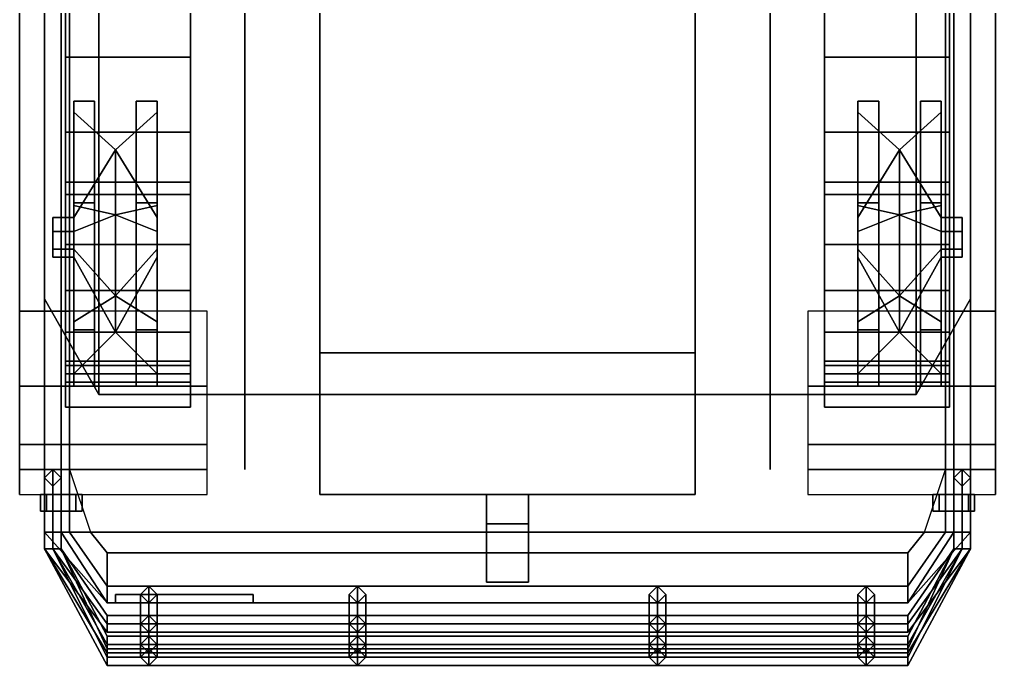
# Model space of a CAD drawing. Header units: millimetres. Extents: x -1.3 to 3, y -3.5 to 16.
# Drawn here: x -1.17 to 1.17, y -3.48 to -1.93 of the extents above; entities that cross this region are included whole.
import ezdxf

# ---------------------------------------------------------------- set-up
doc = ezdxf.new("R2010")
doc.units = ezdxf.units.MM
for name, color, linetype in [('fenders', 6, 'Continuous'), ('frame', 5, 'Continuous'), ('tent', 4, 'Continuous'), ('tracks', 3, 'Continuous'), ('wheels', 2, 'Continuous')]:
    doc.layers.add(name, color=color, linetype=linetype)

msp = doc.modelspace()

# ---------------------------------------------------------------- linework, layer by layer
for points in [[(-0.63, 1.59, 0.93), (-0.63, -3.01, 0.93), (-0.63, -2.63, 1.21), (-0.63, 1.15, 1.21)], [(0.63, -2.63, 1.21), (0.63, -3.01, 0.93), (0.63, 1.59, 0.93), (0.63, 1.15, 1.21)], [(-1.07, -1.77, 1.48), (-1.07, -3.16, 1.48), (-1.11, -3.16, 1.94), (-1.11, -1.77, 1.94)], [(-1.11, -1.77, 1.94), (-1.11, -3.16, 1.94), (1.11, -3.16, 1.94), (1.11, -1.77, 1.94)], [(-1.05, -1.77, 1.21), (-1.05, -3.16, 1.21), (-1.07, -3.16, 1.48), (-1.07, -1.77, 1.48)], [(1.07, -3.16, 1.48), (1.05, -3.16, 1.21), (1.05, -1.77, 1.21), (1.07, -1.77, 1.48)], [(1.11, -3.16, 1.94), (1.07, -3.16, 1.48), (1.07, -1.77, 1.48), (1.11, -1.77, 1.94)], [(-1.05, -2.63, 1.21), (-1.05, -2.81, 1.15), (-1.05, -3.16, 1.21), (-1.05, -2.63, 1.21)], [(-0.63, -3.01, 0.93), (-0.63, -2.95, 1.05), (-0.63, -2.81, 1.15), (-0.63, -2.63, 1.21)], [(0.63, -2.81, 1.15), (0.63, -2.95, 1.05), (0.63, -3.01, 0.93), (0.63, -2.63, 1.21)], [(1.05, -3.16, 1.21), (1.05, -2.81, 1.15), (1.05, -2.63, 1.21)], [(-1.05, -2.81, 1.15), (-1.05, -2.95, 1.05), (-1.05, -3.16, 1.21), (-1.05, -2.81, 1.15)], [(1.05, -3.16, 1.21), (1.05, -2.95, 1.05), (1.05, -2.81, 1.15)], [(-1.05, -3.01, 0.93), (-1, -3.16, 0.86), (-1.05, -3.16, 1.21), (-1.05, -2.95, 1.05)], [(1.05, -3.16, 1.21), (1, -3.16, 0.86), (1.05, -3.01, 0.93), (1.05, -2.95, 1.05)], [(-1.09, -3.01, 1.94), (-1.11, -3.03, 1.94), (-1.11, -3.03, 2.28), (-1.09, -3.01, 2.3)], [(-1.09, -3.01, 2.3), (-1.11, -3.03, 2.28), (-1.11, -3.2, 2.28), (-1.09, -3.2, 2.3)], [(-1.07, -3.03, 1.94), (-1.09, -3.01, 1.94), (-1.09, -3.01, 2.3), (-1.07, -3.03, 2.28)], [(-1.07, -3.03, 2.28), (-1.09, -3.01, 2.3), (-1.09, -3.2, 2.3), (-1.07, -3.2, 2.28)], [(1.09, -3.01, 1.94), (1.07, -3.03, 1.94), (1.07, -3.03, 2.28), (1.09, -3.01, 2.3)], [(1.09, -3.01, 2.3), (1.07, -3.03, 2.28), (1.07, -3.2, 2.28), (1.09, -3.2, 2.3)], [(1.11, -3.03, 1.94), (1.09, -3.01, 1.94), (1.09, -3.01, 2.3), (1.11, -3.03, 2.28)], [(1.11, -3.03, 2.28), (1.09, -3.01, 2.3), (1.09, -3.2, 2.3), (1.11, -3.2, 2.28)], [(-1.09, -3.05, 2.09), (-1.11, -3.03, 2.07), (-1.11, -3.2, 2.07), (-1.09, -3.2, 2.09)], [(-1.11, -3.03, 2.07), (-1.09, -3.05, 2.05), (-1.09, -3.2, 2.05), (-1.11, -3.2, 2.07)], [(-1.11, -3.03, 1.94), (-1.09, -3.05, 1.94), (-1.09, -3.05, 2.26), (-1.11, -3.03, 2.28)], [(-1.09, -3.05, 2.2), (-1.11, -3.03, 2.18), (-1.11, -3.2, 2.18), (-1.09, -3.2, 2.2)], [(-1.11, -3.03, 2.18), (-1.09, -3.05, 2.16), (-1.09, -3.2, 2.16), (-1.11, -3.2, 2.18)], [(-1.11, -3.03, 2.28), (-1.09, -3.05, 2.26), (-1.09, -3.2, 2.26), (-1.11, -3.2, 2.28)], [(-1.07, -3.03, 2.07), (-1.09, -3.05, 2.09), (-1.09, -3.2, 2.09), (-1.07, -3.2, 2.07)], [(-1.09, -3.05, 2.05), (-1.07, -3.03, 2.07), (-1.07, -3.2, 2.07), (-1.09, -3.2, 2.05)], [(-1.09, -3.05, 1.94), (-1.07, -3.03, 1.94), (-1.07, -3.03, 2.28), (-1.09, -3.05, 2.26)], [(-1.07, -3.03, 2.18), (-1.09, -3.05, 2.2), (-1.09, -3.2, 2.2), (-1.07, -3.2, 2.18)], [(-1.09, -3.05, 2.16), (-1.07, -3.03, 2.18), (-1.07, -3.2, 2.18), (-1.09, -3.2, 2.16)], [(-1.09, -3.05, 2.26), (-1.07, -3.03, 2.28), (-1.07, -3.2, 2.28), (-1.09, -3.2, 2.26)], [(1.07, -3.03, 2.07), (1.09, -3.05, 2.05), (1.09, -3.2, 2.05), (1.07, -3.2, 2.07)], [(1.09, -3.05, 2.09), (1.07, -3.03, 2.07), (1.07, -3.2, 2.07), (1.09, -3.2, 2.09)], [(1.07, -3.03, 1.94), (1.09, -3.05, 1.94), (1.09, -3.05, 2.26), (1.07, -3.03, 2.28)], [(1.07, -3.03, 2.18), (1.09, -3.05, 2.16), (1.09, -3.2, 2.16), (1.07, -3.2, 2.18)], [(1.09, -3.05, 2.2), (1.07, -3.03, 2.18), (1.07, -3.2, 2.18), (1.09, -3.2, 2.2)], [(1.07, -3.03, 2.28), (1.09, -3.05, 2.26), (1.09, -3.2, 2.26), (1.07, -3.2, 2.28)], [(1.09, -3.05, 2.05), (1.11, -3.03, 2.07), (1.11, -3.2, 2.07), (1.09, -3.2, 2.05)], [(1.11, -3.03, 2.07), (1.09, -3.05, 2.09), (1.09, -3.2, 2.09), (1.11, -3.2, 2.07)], [(1.09, -3.05, 1.94), (1.11, -3.03, 1.94), (1.11, -3.03, 2.28), (1.09, -3.05, 2.26)], [(1.09, -3.05, 2.16), (1.11, -3.03, 2.18), (1.11, -3.2, 2.18), (1.09, -3.2, 2.16)], [(1.11, -3.03, 2.18), (1.09, -3.05, 2.2), (1.09, -3.2, 2.2), (1.11, -3.2, 2.18)], [(1.09, -3.05, 2.26), (1.11, -3.03, 2.28), (1.11, -3.2, 2.28), (1.09, -3.2, 2.26)], [(-1.1054, -3.07, 0.8454), (-1.12, -3.07, 0.81), (-1.12, -3.11, 0.81), (-1.1054, -3.11, 0.8454)], [(-1.12, -3.07, 0.81), (-1.1054, -3.07, 0.7746), (-1.1054, -3.11, 0.7746), (-1.12, -3.11, 0.81)], [(-1.07, -3.07, 0.86), (-1.1054, -3.07, 0.8454), (-1.1054, -3.11, 0.8454), (-1.07, -3.11, 0.86)], [(-1.1054, -3.07, 0.7746), (-1.07, -3.07, 0.76), (-1.07, -3.11, 0.76), (-1.1054, -3.11, 0.7746)], [(-1.0346, -3.07, 0.8454), (-1.07, -3.07, 0.86), (-1.07, -3.11, 0.86), (-1.0346, -3.11, 0.8454)], [(-1.07, -3.07, 0.76), (-1.0346, -3.07, 0.7746), (-1.0346, -3.11, 0.7746), (-1.07, -3.11, 0.76)], [(-1.02, -3.07, 0.81), (-1.0346, -3.07, 0.8454), (-1.0346, -3.11, 0.8454), (-1.02, -3.11, 0.81)], [(-1.0346, -3.07, 0.7746), (-1.02, -3.07, 0.81), (-1.02, -3.11, 0.81), (-1.0346, -3.11, 0.7746)], [(-0.05, -3.07, 0.7), (-0.05, -3.14, 0.7), (-0.05, -3.14, 0.79), (-0.05, -3.07, 0.79)], [(0.05, -3.07, 0.7), (0.05, -3.14, 0.7), (-0.05, -3.14, 0.7), (-0.05, -3.07, 0.7)], [(-0.05, -3.07, 0.79), (-0.05, -3.14, 0.79), (0.05, -3.14, 0.79), (0.05, -3.07, 0.79)], [(0.05, -3.14, 0.79), (0.05, -3.14, 0.7), (0.05, -3.07, 0.7), (0.05, -3.07, 0.79)], [(1.0346, -3.07, 0.8454), (1.02, -3.07, 0.81), (1.02, -3.11, 0.81), (1.0346, -3.11, 0.8454)], [(1.02, -3.07, 0.81), (1.0346, -3.07, 0.7746), (1.0346, -3.11, 0.7746), (1.02, -3.11, 0.81)], [(1.07, -3.07, 0.86), (1.0346, -3.07, 0.8454), (1.0346, -3.11, 0.8454), (1.07, -3.11, 0.86)], [(1.0346, -3.07, 0.7746), (1.07, -3.07, 0.76), (1.07, -3.11, 0.76), (1.0346, -3.11, 0.7746)], [(1.1054, -3.07, 0.8454), (1.07, -3.07, 0.86), (1.07, -3.11, 0.86), (1.1054, -3.11, 0.8454)], [(1.07, -3.07, 0.76), (1.1054, -3.07, 0.7746), (1.1054, -3.11, 0.7746), (1.07, -3.11, 0.76)], [(1.12, -3.07, 0.81), (1.1054, -3.07, 0.8454), (1.1054, -3.11, 0.8454), (1.12, -3.11, 0.81)], [(1.1054, -3.07, 0.7746), (1.12, -3.07, 0.81), (1.12, -3.11, 0.81), (1.1054, -3.11, 0.7746)], [(-1.07, -3.11, 0.86), (-1.1054, -3.11, 0.8454), (-1.12, -3.11, 0.81), (-1.0346, -3.11, 0.8454)], [(-1.0346, -3.11, 0.8454), (-1.12, -3.11, 0.81), (-1.1054, -3.11, 0.7746), (-1.02, -3.11, 0.81)], [(-1.02, -3.11, 0.81), (-1.1054, -3.11, 0.7746), (-1.07, -3.11, 0.76), (-1.0346, -3.11, 0.7746)], [(1.1054, -3.11, 0.8454), (1.02, -3.11, 0.81), (1.0346, -3.11, 0.7746), (1.12, -3.11, 0.81)], [(1.07, -3.11, 0.86), (1.0346, -3.11, 0.8454), (1.02, -3.11, 0.81), (1.1054, -3.11, 0.8454)], [(1.12, -3.11, 0.81), (1.0346, -3.11, 0.7746), (1.07, -3.11, 0.76), (1.1054, -3.11, 0.7746)], [(-0.05, -3.14, 0.76), (-0.05, -3.14, 0.73), (0.05, -3.14, 0.73), (0.05, -3.14, 0.76)], [(-0.05, -3.14, 0.73), (-0.05, -3.28, 0.7), (0.05, -3.28, 0.7), (0.05, -3.14, 0.73)], [(0.05, -3.14, 0.7), (0.05, -3.28, 0.66), (-0.05, -3.28, 0.66), (-0.05, -3.14, 0.7)], [(-0.05, -3.14, 0.7), (-0.05, -3.28, 0.66), (-0.05, -3.28, 0.7), (-0.05, -3.14, 0.73)], [(-0.05, -3.14, 0.79), (-0.05, -3.28, 0.82), (0.05, -3.28, 0.82), (0.05, -3.14, 0.79)], [(0.05, -3.14, 0.76), (0.05, -3.28, 0.79), (-0.05, -3.28, 0.79), (-0.05, -3.14, 0.76)], [(-0.05, -3.14, 0.76), (-0.05, -3.28, 0.79), (-0.05, -3.28, 0.82), (-0.05, -3.14, 0.79)], [(0.05, -3.28, 0.7), (0.05, -3.28, 0.66), (0.05, -3.14, 0.7), (0.05, -3.14, 0.73)], [(0.05, -3.28, 0.82), (0.05, -3.28, 0.79), (0.05, -3.14, 0.76), (0.05, -3.14, 0.79)], [(-1.07, -3.16, 1.48), (-0.96, -3.33, 1.48), (-0.96, -3.33, 1.94), (-1.11, -3.16, 1.94)], [(-1.11, -3.16, 1.94), (-0.96, -3.33, 1.94), (0.96, -3.33, 1.94), (1.11, -3.16, 1.94)], [(-1.05, -3.16, 1.21), (-0.96, -3.29, 1.21), (-0.96, -3.33, 1.48), (-1.07, -3.16, 1.48)], [(-1, -3.16, 0.86), (-0.96, -3.21, 0.86), (-0.96, -3.29, 1.21), (-1.05, -3.16, 1.21)], [(1, -3.16, 0.86), (0.96, -3.21, 0.86), (-0.96, -3.21, 0.86), (-1, -3.16, 0.86)], [(0.96, -3.33, 1.94), (0.96, -3.33, 1.48), (1.07, -3.16, 1.48), (1.11, -3.16, 1.94)], [(0.96, -3.33, 1.48), (0.96, -3.29, 1.21), (1.05, -3.16, 1.21), (1.07, -3.16, 1.48)], [(0.96, -3.29, 1.21), (0.96, -3.21, 0.86), (1, -3.16, 0.86), (1.05, -3.16, 1.21)], [(-1.09, -3.2, 2.09), (-1.11, -3.2, 2.07), (-0.96, -3.4, 2.07), (-0.96, -3.38, 2.09)], [(-1.11, -3.2, 2.07), (-1.09, -3.2, 2.05), (-0.96, -3.38, 2.05), (-0.96, -3.4, 2.07)], [(-1.09, -3.2, 2.2), (-1.11, -3.2, 2.18), (-0.96, -3.45, 2.18), (-0.96, -3.43, 2.2)], [(-1.11, -3.2, 2.18), (-1.09, -3.2, 2.16), (-0.96, -3.43, 2.16), (-0.96, -3.45, 2.18)], [(-1.09, -3.2, 2.3), (-1.11, -3.2, 2.28), (-0.96, -3.48, 2.28), (-0.96, -3.46, 2.3)], [(-1.11, -3.2, 2.28), (-1.09, -3.2, 2.26), (-0.96, -3.46, 2.26), (-0.96, -3.48, 2.28)], [(-1.07, -3.2, 2.07), (-1.09, -3.2, 2.09), (-0.96, -3.38, 2.09), (-0.96, -3.36, 2.07)], [(-1.09, -3.2, 2.05), (-1.07, -3.2, 2.07), (-0.96, -3.36, 2.07), (-0.96, -3.38, 2.05)], [(-1.07, -3.2, 2.18), (-1.09, -3.2, 2.2), (-0.96, -3.43, 2.2), (-0.96, -3.41, 2.18)], [(-1.09, -3.2, 2.16), (-1.07, -3.2, 2.18), (-0.96, -3.41, 2.18), (-0.96, -3.43, 2.16)], [(-1.07, -3.2, 2.28), (-1.09, -3.2, 2.3), (-0.96, -3.46, 2.3), (-0.96, -3.44, 2.28)], [(-1.09, -3.2, 2.26), (-1.07, -3.2, 2.28), (-0.96, -3.44, 2.28), (-0.96, -3.46, 2.26)], [(1.07, -3.2, 2.07), (1.09, -3.2, 2.05), (0.96, -3.38, 2.05), (0.96, -3.36, 2.07)], [(1.09, -3.2, 2.05), (1.11, -3.2, 2.07), (0.96, -3.4, 2.07), (0.96, -3.38, 2.05)], [(1.11, -3.2, 2.07), (1.09, -3.2, 2.09), (0.96, -3.38, 2.09), (0.96, -3.4, 2.07)], [(1.09, -3.2, 2.09), (1.07, -3.2, 2.07), (0.96, -3.36, 2.07), (0.96, -3.38, 2.09)], [(1.07, -3.2, 2.18), (1.09, -3.2, 2.16), (0.96, -3.43, 2.16), (0.96, -3.41, 2.18)], [(1.09, -3.2, 2.16), (1.11, -3.2, 2.18), (0.96, -3.45, 2.18), (0.96, -3.43, 2.16)], [(1.11, -3.2, 2.18), (1.09, -3.2, 2.2), (0.96, -3.43, 2.2), (0.96, -3.45, 2.18)], [(1.09, -3.2, 2.2), (1.07, -3.2, 2.18), (0.96, -3.41, 2.18), (0.96, -3.43, 2.2)], [(1.07, -3.2, 2.28), (1.09, -3.2, 2.26), (0.96, -3.46, 2.26), (0.96, -3.44, 2.28)], [(1.09, -3.2, 2.26), (1.11, -3.2, 2.28), (0.96, -3.48, 2.28), (0.96, -3.46, 2.26)], [(1.11, -3.2, 2.28), (1.09, -3.2, 2.3), (0.96, -3.46, 2.3), (0.96, -3.48, 2.28)], [(1.09, -3.2, 2.3), (1.07, -3.2, 2.28), (0.96, -3.44, 2.28), (0.96, -3.46, 2.3)], [(-0.96, -3.29, 1.21), (-0.96, -3.21, 0.86), (0.96, -3.21, 0.86), (0.96, -3.29, 1.21)], [(-0.96, -3.33, 1.48), (-0.96, -3.29, 1.21), (0.96, -3.29, 1.21), (0.96, -3.33, 1.48)], [(-0.86, -3.29, 1.94), (-0.88, -3.31, 1.94), (-0.88, -3.38, 2.05), (-0.86, -3.36, 2.07)], [(-0.84, -3.31, 1.94), (-0.86, -3.29, 1.94), (-0.86, -3.36, 2.07), (-0.84, -3.38, 2.05)], [(-0.36, -3.29, 1.94), (-0.38, -3.31, 1.94), (-0.38, -3.38, 2.05), (-0.36, -3.36, 2.07)], [(-0.34, -3.31, 1.94), (-0.36, -3.29, 1.94), (-0.36, -3.36, 2.07), (-0.34, -3.38, 2.05)], [(-0.05, -3.28, 0.7), (-0.05, -3.28, 0.66), (0.05, -3.28, 0.66), (0.05, -3.28, 0.7)], [(-0.05, -3.28, 0.82), (-0.05, -3.28, 0.79), (0.05, -3.28, 0.79), (0.05, -3.28, 0.82)], [(0.36, -3.29, 1.94), (0.34, -3.31, 1.94), (0.34, -3.38, 2.05), (0.36, -3.36, 2.07)], [(0.38, -3.31, 1.94), (0.36, -3.29, 1.94), (0.36, -3.36, 2.07), (0.38, -3.38, 2.05)], [(0.86, -3.29, 1.94), (0.84, -3.31, 1.94), (0.84, -3.38, 2.05), (0.86, -3.36, 2.07)], [(0.88, -3.31, 1.94), (0.86, -3.29, 1.94), (0.86, -3.36, 2.07), (0.88, -3.38, 2.05)], [(-0.94, -3.31, 0.92), (-0.94, -3.33, 0.92), (-0.94, -3.33, 1.24), (-0.94, -3.31, 1.24)], [(-0.61, -3.31, 1.24), (-0.61, -3.31, 0.92), (-0.94, -3.31, 0.92), (-0.94, -3.31, 1.24)], [(-0.61, -3.31, 0.92), (-0.61, -3.33, 0.92), (-0.94, -3.33, 0.92), (-0.94, -3.31, 0.92)], [(-0.94, -3.31, 1.24), (-0.94, -3.33, 1.24), (-0.61, -3.33, 1.24), (-0.61, -3.31, 1.24)], [(-0.88, -3.31, 1.94), (-0.86, -3.33, 1.94), (-0.86, -3.4, 2.07), (-0.88, -3.38, 2.05)], [(-0.86, -3.33, 1.94), (-0.84, -3.31, 1.94), (-0.84, -3.38, 2.05), (-0.86, -3.4, 2.07)], [(-0.61, -3.33, 1.24), (-0.61, -3.33, 0.92), (-0.61, -3.31, 0.92), (-0.61, -3.31, 1.24)], [(-0.38, -3.31, 1.94), (-0.36, -3.33, 1.94), (-0.36, -3.4, 2.07), (-0.38, -3.38, 2.05)], [(-0.36, -3.33, 1.94), (-0.34, -3.31, 1.94), (-0.34, -3.38, 2.05), (-0.36, -3.4, 2.07)], [(0.34, -3.31, 1.94), (0.36, -3.33, 1.94), (0.36, -3.4, 2.07), (0.34, -3.38, 2.05)], [(0.36, -3.33, 1.94), (0.38, -3.31, 1.94), (0.38, -3.38, 2.05), (0.36, -3.4, 2.07)], [(0.84, -3.31, 1.94), (0.86, -3.33, 1.94), (0.86, -3.4, 2.07), (0.84, -3.38, 2.05)], [(0.86, -3.33, 1.94), (0.88, -3.31, 1.94), (0.88, -3.38, 2.05), (0.86, -3.4, 2.07)], [(-0.96, -3.33, 1.94), (-0.96, -3.33, 1.48), (0.96, -3.33, 1.48), (0.96, -3.33, 1.94)], [(-0.94, -3.33, 1.24), (-0.94, -3.33, 0.92), (-0.61, -3.33, 0.92), (-0.61, -3.33, 1.24)], [(0.96, -3.38, 2.09), (0.96, -3.36, 2.07), (-0.96, -3.36, 2.07), (-0.96, -3.38, 2.09)], [(0.96, -3.36, 2.07), (0.96, -3.38, 2.05), (-0.96, -3.38, 2.05), (-0.96, -3.36, 2.07)], [(-0.86, -3.36, 2.07), (-0.88, -3.38, 2.09), (-0.88, -3.43, 2.16), (-0.86, -3.41, 2.18)], [(-0.84, -3.38, 2.09), (-0.86, -3.36, 2.07), (-0.86, -3.41, 2.18), (-0.84, -3.43, 2.16)], [(-0.36, -3.36, 2.07), (-0.38, -3.38, 2.09), (-0.38, -3.43, 2.16), (-0.36, -3.41, 2.18)], [(-0.34, -3.38, 2.09), (-0.36, -3.36, 2.07), (-0.36, -3.41, 2.18), (-0.34, -3.43, 2.16)], [(0.36, -3.36, 2.07), (0.34, -3.38, 2.09), (0.34, -3.43, 2.16), (0.36, -3.41, 2.18)], [(0.38, -3.38, 2.09), (0.36, -3.36, 2.07), (0.36, -3.41, 2.18), (0.38, -3.43, 2.16)], [(0.86, -3.36, 2.07), (0.84, -3.38, 2.09), (0.84, -3.43, 2.16), (0.86, -3.41, 2.18)], [(0.88, -3.38, 2.09), (0.86, -3.36, 2.07), (0.86, -3.41, 2.18), (0.88, -3.43, 2.16)], [(0.96, -3.4, 2.07), (0.96, -3.38, 2.09), (-0.96, -3.38, 2.09), (-0.96, -3.4, 2.07)], [(0.96, -3.38, 2.05), (0.96, -3.4, 2.07), (-0.96, -3.4, 2.07), (-0.96, -3.38, 2.05)], [(-0.88, -3.38, 2.09), (-0.86, -3.4, 2.07), (-0.86, -3.45, 2.18), (-0.88, -3.43, 2.16)], [(-0.86, -3.4, 2.07), (-0.84, -3.38, 2.09), (-0.84, -3.43, 2.16), (-0.86, -3.45, 2.18)], [(-0.38, -3.38, 2.09), (-0.36, -3.4, 2.07), (-0.36, -3.45, 2.18), (-0.38, -3.43, 2.16)], [(-0.36, -3.4, 2.07), (-0.34, -3.38, 2.09), (-0.34, -3.43, 2.16), (-0.36, -3.45, 2.18)], [(0.34, -3.38, 2.09), (0.36, -3.4, 2.07), (0.36, -3.45, 2.18), (0.34, -3.43, 2.16)], [(0.36, -3.4, 2.07), (0.38, -3.38, 2.09), (0.38, -3.43, 2.16), (0.36, -3.45, 2.18)], [(0.84, -3.38, 2.09), (0.86, -3.4, 2.07), (0.86, -3.45, 2.18), (0.84, -3.43, 2.16)], [(0.86, -3.4, 2.07), (0.88, -3.38, 2.09), (0.88, -3.43, 2.16), (0.86, -3.45, 2.18)], [(0.96, -3.43, 2.2), (0.96, -3.41, 2.18), (-0.96, -3.41, 2.18), (-0.96, -3.43, 2.2)], [(0.96, -3.41, 2.18), (0.96, -3.43, 2.16), (-0.96, -3.43, 2.16), (-0.96, -3.41, 2.18)], [(-0.86, -3.41, 2.18), (-0.88, -3.43, 2.2), (-0.88, -3.46, 2.26), (-0.86, -3.44, 2.28)], [(-0.84, -3.43, 2.2), (-0.86, -3.41, 2.18), (-0.86, -3.44, 2.28), (-0.84, -3.46, 2.26)], [(-0.36, -3.41, 2.18), (-0.38, -3.43, 2.2), (-0.38, -3.46, 2.26), (-0.36, -3.44, 2.28)], [(-0.34, -3.43, 2.2), (-0.36, -3.41, 2.18), (-0.36, -3.44, 2.28), (-0.34, -3.46, 2.26)], [(0.36, -3.41, 2.18), (0.34, -3.43, 2.2), (0.34, -3.46, 2.26), (0.36, -3.44, 2.28)], [(0.38, -3.43, 2.2), (0.36, -3.41, 2.18), (0.36, -3.44, 2.28), (0.38, -3.46, 2.26)], [(0.86, -3.41, 2.18), (0.84, -3.43, 2.2), (0.84, -3.46, 2.26), (0.86, -3.44, 2.28)], [(0.88, -3.43, 2.2), (0.86, -3.41, 2.18), (0.86, -3.44, 2.28), (0.88, -3.46, 2.26)], [(0.96, -3.45, 2.18), (0.96, -3.43, 2.2), (-0.96, -3.43, 2.2), (-0.96, -3.45, 2.18)], [(0.96, -3.43, 2.16), (0.96, -3.45, 2.18), (-0.96, -3.45, 2.18), (-0.96, -3.43, 2.16)], [(-0.88, -3.43, 2.2), (-0.86, -3.45, 2.18), (-0.86, -3.48, 2.28), (-0.88, -3.46, 2.26)], [(-0.86, -3.45, 2.18), (-0.84, -3.43, 2.2), (-0.84, -3.46, 2.26), (-0.86, -3.48, 2.28)], [(-0.38, -3.43, 2.2), (-0.36, -3.45, 2.18), (-0.36, -3.48, 2.28), (-0.38, -3.46, 2.26)], [(-0.36, -3.45, 2.18), (-0.34, -3.43, 2.2), (-0.34, -3.46, 2.26), (-0.36, -3.48, 2.28)], [(0.34, -3.43, 2.2), (0.36, -3.45, 2.18), (0.36, -3.48, 2.28), (0.34, -3.46, 2.26)], [(0.36, -3.45, 2.18), (0.38, -3.43, 2.2), (0.38, -3.46, 2.26), (0.36, -3.48, 2.28)], [(0.84, -3.43, 2.2), (0.86, -3.45, 2.18), (0.86, -3.48, 2.28), (0.84, -3.46, 2.26)], [(0.86, -3.45, 2.18), (0.88, -3.43, 2.2), (0.88, -3.46, 2.26), (0.86, -3.48, 2.28)], [(0.96, -3.46, 2.3), (0.96, -3.44, 2.28), (-0.96, -3.44, 2.28), (-0.96, -3.46, 2.3)], [(0.96, -3.44, 2.28), (0.96, -3.46, 2.26), (-0.96, -3.46, 2.26), (-0.96, -3.44, 2.28)], [(0.96, -3.48, 2.28), (0.96, -3.46, 2.3), (-0.96, -3.46, 2.3), (-0.96, -3.48, 2.28)], [(0.96, -3.46, 2.26), (0.96, -3.48, 2.28), (-0.96, -3.48, 2.28), (-0.96, -3.46, 2.26)]]:
    msp.add_3dface(points)
at = {"layer": 'fenders'}
for points in [[(-1.17, -2.63, 1.21), (-1.17, 0.56, 1.21), (-1.17, 0.56, 1.11), (-1.17, -2.56, 1.11)], [(-1.05, -2.63, 1.21), (-1.05, 0.56, 1.21), (-1.17, 0.56, 1.21), (-1.17, -2.63, 1.21)], [(1.05, 0.56, 1.21), (1.05, -2.63, 1.21), (1.17, -2.63, 1.21), (1.17, 0.56, 1.21)], [(1.17, 0.56, 1.21), (1.17, -2.63, 1.21), (1.17, -2.56, 1.11), (1.17, 0.56, 1.11)], [(-1.17, -2.81, 1.15), (-1.17, -2.63, 1.21), (-1.17, -2.56, 1.11), (-1.17, -2.74, 1.05)], [(1.17, -2.63, 1.21), (1.17, -2.81, 1.15), (1.17, -2.74, 1.05), (1.17, -2.56, 1.11)], [(-0.72, -2.81, 1.15), (-0.72, -2.63, 1.21), (-1.17, -2.63, 1.21), (-1.17, -2.81, 1.15)], [(0.72, -2.63, 1.21), (0.72, -2.81, 1.15), (1.17, -2.81, 1.15), (1.17, -2.63, 1.21)], [(-1.17, -2.95, 1.05), (-1.17, -2.81, 1.15), (-1.17, -2.74, 1.05), (-1.17, -2.86, 0.99)], [(1.17, -2.81, 1.15), (1.17, -2.95, 1.05), (1.17, -2.86, 0.99), (1.17, -2.74, 1.05)], [(-0.72, -2.95, 1.05), (-0.72, -2.81, 1.15), (-1.17, -2.81, 1.15), (-1.17, -2.95, 1.05)], [(0.72, -2.81, 1.15), (0.72, -2.95, 1.05), (1.17, -2.95, 1.05), (1.17, -2.81, 1.15)], [(-1.17, -3.01, 0.93), (-1.17, -2.95, 1.05), (-1.17, -2.86, 0.99), (-1.17, -2.93, 0.89)], [(1.17, -2.95, 1.05), (1.17, -3.01, 0.93), (1.17, -2.93, 0.89), (1.17, -2.86, 0.99)], [(-1.17, -3.07, 0.79), (-1.17, -3.01, 0.93), (-1.17, -2.93, 0.89), (-1.17, -3, 0.79)], [(1.17, -3.01, 0.93), (1.17, -3.07, 0.79), (1.17, -3, 0.79), (1.17, -2.93, 0.89)], [(-0.72, -3.01, 0.93), (-0.72, -2.95, 1.05), (-1.17, -2.95, 1.05), (-1.17, -3.01, 0.93)], [(0.72, -2.95, 1.05), (0.72, -3.01, 0.93), (1.17, -3.01, 0.93), (1.17, -2.95, 1.05)], [(-0.72, -3.07, 0.79), (-0.72, -3.01, 0.93), (-1.17, -3.01, 0.93), (-1.17, -3.07, 0.79)], [(0.72, -3.01, 0.93), (0.72, -3.07, 0.79), (1.17, -3.07, 0.79), (1.17, -3.01, 0.93)]]:
    msp.add_3dface(points, dxfattribs=at)
at = {"layer": 'frame'}
for points in [[(-0.45, 1.78, 0.67), (-0.45, -3.07, 0.62), (-0.45, -3.07, 0.93), (-0.45, 1.78, 0.93)], [(-0.45, 1.78, 0.93), (-0.45, -3.07, 0.93), (0.45, -3.07, 0.93), (0.45, 1.78, 0.93)], [(-0.45, 1.29, 0.39), (-0.45, -2.73, 0.39), (-0.45, -3.07, 0.62), (-0.45, 1.78, 0.67)], [(0.45, -3.07, 0.93), (0.45, -3.07, 0.62), (0.45, 1.78, 0.67), (0.45, 1.78, 0.93)], [(0.45, -3.07, 0.62), (0.45, -2.73, 0.39), (0.45, 1.29, 0.39), (0.45, 1.78, 0.67)], [(0.45, 1.29, 0.39), (0.45, -2.73, 0.39), (-0.45, -2.73, 0.39), (-0.45, 1.29, 0.39)], [(-0.45, -3.07, 0.62), (-0.45, -2.73, 0.39), (0.45, -2.73, 0.39), (0.45, -3.07, 0.62)], [(-0.45, -3.07, 0.93), (-0.45, -3.07, 0.62), (0.45, -3.07, 0.62), (0.45, -3.07, 0.93)]]:
    msp.add_3dface(points, dxfattribs=at)
at = {"layer": 'tent'}
for points in [[(-1.11, -1.88, 2.45), (-1.11, -2.6, 2.33), (-0.98, -2.83, 2.44), (-0.98, -1.52, 2.67)], [(-0.98, -1.52, 2.67), (-0.98, -2.83, 2.44), (0.98, -2.83, 2.44), (0.98, -1.52, 2.67)], [(1.11, -2.6, 2.33), (1.11, -1.88, 2.45), (0.98, -1.52, 2.67), (0.98, -2.83, 2.44)], [(-1.11, -1.88, 1.94), (-1.11, -2.6, 1.94), (-1.11, -2.6, 2.33), (-1.11, -1.88, 2.45)], [(1.11, -2.6, 1.94), (1.11, -1.88, 1.94), (1.11, -1.88, 2.45), (1.11, -2.6, 2.33)], [(-1.11, -2.6, 1.94), (-0.98, -2.83, 1.94), (-0.98, -2.83, 2.44), (-1.11, -2.6, 2.33)], [(0.98, -2.83, 1.94), (1.11, -2.6, 1.94), (1.11, -2.6, 2.33), (0.98, -2.83, 2.44)], [(-0.98, -2.83, 2.44), (-0.15, -2.83, 2.33), (0.15, -2.83, 2.33), (0.98, -2.83, 2.44)], [(-0.15, -2.83, 2.18), (-0.98, -2.83, 1.94), (0.98, -2.83, 1.94), (0.15, -2.83, 2.18)], [(-0.98, -2.83, 2.44), (-0.98, -2.83, 1.94), (-0.15, -2.83, 2.18), (-0.15, -2.83, 2.33)], [(0.15, -2.83, 2.33), (0.15, -2.83, 2.18), (0.98, -2.83, 1.94), (0.98, -2.83, 2.44)]]:
    msp.add_3dface(points, dxfattribs=at)
at = {"layer": 'tracks'}
for points in [[(-1.06, -2.02, 0.82), (-1.06, 0.29, 0.82), (-0.76, 0.29, 0.82), (-0.76, -2.02, 0.82)], [(-1.06, -2.02, 0.87), (-1.06, 0.29, 0.87), (-1.06, 0.29, 0.82), (-1.06, -2.02, 0.82)], [(-0.76, -2.02, 0.87), (-0.76, 0.29, 0.87), (-1.06, 0.29, 0.87), (-1.06, -2.02, 0.87)], [(-0.76, 0.29, 0.82), (-0.76, 0.29, 0.87), (-0.76, -2.02, 0.87), (-0.76, -2.02, 0.82)], [(0.76, -2.02, 0.87), (0.76, 0.29, 0.87), (0.76, 0.29, 0.82), (0.76, -2.02, 0.82)], [(1.06, -2.02, 0.87), (1.06, 0.29, 0.87), (0.76, 0.29, 0.87), (0.76, -2.02, 0.87)], [(0.76, -2.02, 0.82), (0.76, 0.29, 0.82), (1.06, 0.29, 0.82), (1.06, -2.02, 0.82)], [(1.06, 0.29, 0.82), (1.06, 0.29, 0.87), (1.06, -2.02, 0.87), (1.06, -2.02, 0.82)], [(-1.06, 0.13, 0.1), (-1.06, -2.2, 0.1), (-0.76, -2.2, 0.1), (-0.76, 0.13, 0.1)], [(-1.06, 0.13, 0.04), (-1.06, -2.2, 0.04), (-1.06, -2.2, 0.1), (-1.06, 0.13, 0.1)], [(-0.76, 0.13, 0.04), (-0.76, -2.2, 0.04), (-1.06, -2.2, 0.04), (-1.06, 0.13, 0.04)], [(-0.76, -2.2, 0.1), (-0.76, -2.2, 0.04), (-0.76, 0.13, 0.04), (-0.76, 0.13, 0.1)], [(0.76, 0.13, 0.04), (0.76, -2.2, 0.04), (0.76, -2.2, 0.1), (0.76, 0.13, 0.1)], [(1.06, 0.13, 0.04), (1.06, -2.2, 0.04), (0.76, -2.2, 0.04), (0.76, 0.13, 0.04)], [(0.76, 0.13, 0.1), (0.76, -2.2, 0.1), (1.06, -2.2, 0.1), (1.06, 0.13, 0.1)], [(1.06, -2.2, 0.1), (1.06, -2.2, 0.04), (1.06, 0.13, 0.04), (1.06, 0.13, 0.1)], [(-1.06, -2.35, 0.87), (-1.06, -2.02, 0.82), (-0.76, -2.02, 0.82), (-0.76, -2.35, 0.87)], [(-1.06, -2.32, 0.92), (-1.06, -2.02, 0.87), (-1.06, -2.02, 0.82), (-1.06, -2.35, 0.87)], [(-0.76, -2.32, 0.92), (-0.76, -2.02, 0.87), (-1.06, -2.02, 0.87), (-1.06, -2.32, 0.92)], [(-0.76, -2.02, 0.82), (-0.76, -2.02, 0.87), (-0.76, -2.32, 0.92), (-0.76, -2.35, 0.87)], [(0.76, -2.32, 0.92), (0.76, -2.02, 0.87), (0.76, -2.02, 0.82), (0.76, -2.35, 0.87)], [(1.06, -2.32, 0.92), (1.06, -2.02, 0.87), (0.76, -2.02, 0.87), (0.76, -2.32, 0.92)], [(0.76, -2.35, 0.87), (0.76, -2.02, 0.82), (1.06, -2.02, 0.82), (1.06, -2.35, 0.87)], [(1.06, -2.02, 0.82), (1.06, -2.02, 0.87), (1.06, -2.32, 0.92), (1.06, -2.35, 0.87)], [(-1.06, -2.2, 0.1), (-1.06, -2.58, 0.16), (-0.76, -2.58, 0.16), (-0.76, -2.2, 0.1)], [(-1.06, -2.2, 0.04), (-1.06, -2.58, 0.1), (-1.06, -2.58, 0.16), (-1.06, -2.2, 0.1)], [(-0.76, -2.2, 0.04), (-0.76, -2.58, 0.1), (-1.06, -2.58, 0.1), (-1.06, -2.2, 0.04)], [(-0.76, -2.58, 0.16), (-0.76, -2.58, 0.1), (-0.76, -2.2, 0.04), (-0.76, -2.2, 0.1)], [(0.76, -2.2, 0.04), (0.76, -2.58, 0.1), (0.76, -2.58, 0.16), (0.76, -2.2, 0.1)], [(1.06, -2.2, 0.04), (1.06, -2.58, 0.1), (0.76, -2.58, 0.1), (0.76, -2.2, 0.04)], [(0.76, -2.2, 0.1), (0.76, -2.58, 0.16), (1.06, -2.58, 0.16), (1.06, -2.2, 0.1)], [(1.06, -2.58, 0.16), (1.06, -2.58, 0.1), (1.06, -2.2, 0.04), (1.06, -2.2, 0.1)], [(-1.06, -2.47, 0.92), (-1.06, -2.32, 0.92), (-1.06, -2.35, 0.87), (-1.06, -2.47, 0.87)], [(-0.76, -2.47, 0.92), (-0.76, -2.32, 0.92), (-1.06, -2.32, 0.92), (-1.06, -2.47, 0.92)], [(-0.76, -2.35, 0.87), (-0.76, -2.32, 0.92), (-0.76, -2.47, 0.92), (-0.76, -2.47, 0.87)], [(1.06, -2.47, 0.92), (1.06, -2.32, 0.92), (0.76, -2.32, 0.92), (0.76, -2.47, 0.92)], [(0.76, -2.47, 0.92), (0.76, -2.32, 0.92), (0.76, -2.35, 0.87), (0.76, -2.47, 0.87)], [(1.06, -2.35, 0.87), (1.06, -2.32, 0.92), (1.06, -2.47, 0.92), (1.06, -2.47, 0.87)], [(-1.06, -2.47, 0.87), (-1.06, -2.35, 0.87), (-0.76, -2.35, 0.87), (-0.76, -2.47, 0.87)], [(0.76, -2.47, 0.87), (0.76, -2.35, 0.87), (1.06, -2.35, 0.87), (1.06, -2.47, 0.87)], [(-1.06, -2.68, 0.79), (-1.06, -2.47, 0.87), (-0.76, -2.47, 0.87), (-0.76, -2.68, 0.79)], [(-1.06, -2.68, 0.85), (-1.06, -2.47, 0.92), (-1.06, -2.47, 0.87), (-1.06, -2.68, 0.79)], [(-0.76, -2.68, 0.85), (-0.76, -2.47, 0.92), (-1.06, -2.47, 0.92), (-1.06, -2.68, 0.85)], [(-0.76, -2.47, 0.87), (-0.76, -2.47, 0.92), (-0.76, -2.68, 0.85), (-0.76, -2.68, 0.79)], [(0.76, -2.68, 0.85), (0.76, -2.47, 0.92), (0.76, -2.47, 0.87), (0.76, -2.68, 0.79)], [(1.06, -2.68, 0.85), (1.06, -2.47, 0.92), (0.76, -2.47, 0.92), (0.76, -2.68, 0.85)], [(0.76, -2.68, 0.79), (0.76, -2.47, 0.87), (1.06, -2.47, 0.87), (1.06, -2.68, 0.79)], [(1.06, -2.47, 0.87), (1.06, -2.47, 0.92), (1.06, -2.68, 0.85), (1.06, -2.68, 0.79)], [(-1.06, -2.58, 0.16), (-1.06, -2.76, 0.32), (-0.76, -2.76, 0.32), (-0.76, -2.58, 0.16)], [(-1.06, -2.58, 0.1), (-1.06, -2.78, 0.26), (-1.06, -2.76, 0.32), (-1.06, -2.58, 0.16)], [(-0.76, -2.58, 0.1), (-0.76, -2.78, 0.26), (-1.06, -2.78, 0.26), (-1.06, -2.58, 0.1)], [(-0.76, -2.76, 0.32), (-0.76, -2.78, 0.26), (-0.76, -2.58, 0.1), (-0.76, -2.58, 0.16)], [(0.76, -2.58, 0.16), (0.76, -2.76, 0.32), (1.06, -2.76, 0.32), (1.06, -2.58, 0.16)], [(0.76, -2.58, 0.1), (0.76, -2.78, 0.26), (0.76, -2.76, 0.32), (0.76, -2.58, 0.16)], [(1.06, -2.58, 0.1), (1.06, -2.78, 0.26), (0.76, -2.78, 0.26), (0.76, -2.58, 0.1)], [(1.06, -2.76, 0.32), (1.06, -2.78, 0.26), (1.06, -2.58, 0.1), (1.06, -2.58, 0.16)], [(-1.06, -2.8, 0.68), (-1.06, -2.68, 0.85), (-1.06, -2.68, 0.79), (-1.06, -2.75, 0.68)], [(-0.76, -2.8, 0.68), (-0.76, -2.68, 0.85), (-1.06, -2.68, 0.85), (-1.06, -2.8, 0.68)], [(-1.06, -2.75, 0.68), (-1.06, -2.68, 0.79), (-0.76, -2.68, 0.79), (-0.76, -2.75, 0.68)], [(-0.76, -2.68, 0.79), (-0.76, -2.68, 0.85), (-0.76, -2.8, 0.68), (-0.76, -2.75, 0.68)], [(1.06, -2.8, 0.68), (1.06, -2.68, 0.85), (0.76, -2.68, 0.85), (0.76, -2.8, 0.68)], [(0.76, -2.8, 0.68), (0.76, -2.68, 0.85), (0.76, -2.68, 0.79), (0.76, -2.75, 0.68)], [(0.76, -2.75, 0.68), (0.76, -2.68, 0.79), (1.06, -2.68, 0.79), (1.06, -2.75, 0.68)], [(1.06, -2.68, 0.79), (1.06, -2.68, 0.85), (1.06, -2.8, 0.68), (1.06, -2.75, 0.68)], [(-1.06, -2.81, 0.5), (-1.06, -2.75, 0.68), (-0.76, -2.75, 0.68), (-0.76, -2.81, 0.5)], [(-1.06, -2.86, 0.5), (-1.06, -2.8, 0.68), (-1.06, -2.75, 0.68), (-1.06, -2.81, 0.5)], [(-1.06, -2.78, 0.26), (-1.06, -2.86, 0.5), (-1.06, -2.81, 0.5), (-1.06, -2.76, 0.32)], [(-1.06, -2.76, 0.32), (-1.06, -2.81, 0.5), (-0.76, -2.81, 0.5), (-0.76, -2.76, 0.32)], [(-0.76, -2.75, 0.68), (-0.76, -2.8, 0.68), (-0.76, -2.86, 0.5), (-0.76, -2.81, 0.5)], [(-0.76, -2.81, 0.5), (-0.76, -2.86, 0.5), (-0.76, -2.78, 0.26), (-0.76, -2.76, 0.32)], [(0.76, -2.86, 0.5), (0.76, -2.8, 0.68), (0.76, -2.75, 0.68), (0.76, -2.81, 0.5)], [(0.76, -2.81, 0.5), (0.76, -2.75, 0.68), (1.06, -2.75, 0.68), (1.06, -2.81, 0.5)], [(0.76, -2.76, 0.32), (0.76, -2.81, 0.5), (1.06, -2.81, 0.5), (1.06, -2.76, 0.32)], [(0.76, -2.78, 0.26), (0.76, -2.86, 0.5), (0.76, -2.81, 0.5), (0.76, -2.76, 0.32)], [(1.06, -2.75, 0.68), (1.06, -2.8, 0.68), (1.06, -2.86, 0.5), (1.06, -2.81, 0.5)], [(1.06, -2.81, 0.5), (1.06, -2.86, 0.5), (1.06, -2.78, 0.26), (1.06, -2.76, 0.32)], [(-0.76, -2.78, 0.26), (-0.76, -2.86, 0.5), (-1.06, -2.86, 0.5), (-1.06, -2.78, 0.26)], [(1.06, -2.78, 0.26), (1.06, -2.86, 0.5), (0.76, -2.86, 0.5), (0.76, -2.78, 0.26)], [(-0.76, -2.86, 0.5), (-0.76, -2.8, 0.68), (-1.06, -2.8, 0.68), (-1.06, -2.86, 0.5)], [(1.06, -2.86, 0.5), (1.06, -2.8, 0.68), (0.76, -2.8, 0.68), (0.76, -2.86, 0.5)]]:
    msp.add_3dface(points, dxfattribs=at)
at = {"layer": 'wheels'}
for points in [[(-1.04, -2.1257, 0.6562), (-1.04, -2.1257, 0.3438), (-1.04, -2.1527, 0.3568), (-1.04, -2.1527, 0.6432)], [(-0.99, -2.1257, 0.6562), (-0.99, -2.1257, 0.3438), (-1.04, -2.1257, 0.3438), (-1.04, -2.1257, 0.6562)], [(-1.04, -2.1257, 0.3438), (-1.04, -2.3699, 0.149), (-1.04, -2.3766, 0.1783), (-1.04, -2.1527, 0.3568)], [(-0.99, -2.1257, 0.3438), (-0.99, -2.3699, 0.149), (-1.04, -2.3699, 0.149), (-1.04, -2.1257, 0.3438)], [(-1.04, -2.3699, 0.851), (-1.04, -2.1257, 0.6562), (-1.04, -2.1527, 0.6432), (-1.04, -2.3766, 0.8217)], [(-0.99, -2.3699, 0.851), (-0.99, -2.1257, 0.6562), (-1.04, -2.1257, 0.6562), (-1.04, -2.3699, 0.851)], [(-0.99, -2.1257, 0.3438), (-0.99, -2.1257, 0.6562), (-0.99, -2.1527, 0.6432), (-0.99, -2.1527, 0.3568)], [(-0.99, -2.3699, 0.149), (-0.99, -2.1257, 0.3438), (-0.99, -2.1527, 0.3568), (-0.99, -2.3766, 0.1783)], [(-0.99, -2.1257, 0.6562), (-0.99, -2.3699, 0.851), (-0.99, -2.3766, 0.8217), (-0.99, -2.1527, 0.6432)], [(-0.89, -2.1257, 0.6562), (-0.89, -2.1257, 0.3438), (-0.89, -2.1527, 0.3568), (-0.89, -2.1527, 0.6432)], [(-0.89, -2.1257, 0.3438), (-0.89, -2.1257, 0.6562), (-0.84, -2.1257, 0.6562), (-0.84, -2.1257, 0.3438)], [(-0.89, -2.1257, 0.3438), (-0.89, -2.3699, 0.149), (-0.89, -2.3766, 0.1783), (-0.89, -2.1527, 0.3568)], [(-0.89, -2.3699, 0.149), (-0.89, -2.1257, 0.3438), (-0.84, -2.1257, 0.3438), (-0.84, -2.3699, 0.149)], [(-0.89, -2.3699, 0.851), (-0.89, -2.1257, 0.6562), (-0.89, -2.1527, 0.6432), (-0.89, -2.3766, 0.8217)], [(-0.89, -2.1257, 0.6562), (-0.89, -2.3699, 0.851), (-0.84, -2.3699, 0.851), (-0.84, -2.1257, 0.6562)], [(-0.84, -2.1257, 0.3438), (-0.84, -2.1257, 0.6562), (-0.84, -2.1527, 0.6432), (-0.84, -2.1527, 0.3568)], [(-0.84, -2.3699, 0.149), (-0.84, -2.1257, 0.3438), (-0.84, -2.1527, 0.3568), (-0.84, -2.3766, 0.1783)], [(-0.84, -2.1257, 0.6562), (-0.84, -2.3699, 0.851), (-0.84, -2.3766, 0.8217), (-0.84, -2.1527, 0.6432)], [(0.84, -2.1257, 0.6562), (0.84, -2.1257, 0.3438), (0.84, -2.1527, 0.3568), (0.84, -2.1527, 0.6432)], [(0.89, -2.1257, 0.6562), (0.89, -2.1257, 0.3438), (0.84, -2.1257, 0.3438), (0.84, -2.1257, 0.6562)], [(0.84, -2.1257, 0.3438), (0.84, -2.3699, 0.149), (0.84, -2.3766, 0.1783), (0.84, -2.1527, 0.3568)], [(0.89, -2.1257, 0.3438), (0.89, -2.3699, 0.149), (0.84, -2.3699, 0.149), (0.84, -2.1257, 0.3438)], [(0.84, -2.3699, 0.851), (0.84, -2.1257, 0.6562), (0.84, -2.1527, 0.6432), (0.84, -2.3766, 0.8217)], [(0.89, -2.3699, 0.851), (0.89, -2.1257, 0.6562), (0.84, -2.1257, 0.6562), (0.84, -2.3699, 0.851)], [(0.99, -2.1257, 0.3438), (0.99, -2.1257, 0.6562), (1.04, -2.1257, 0.6562), (1.04, -2.1257, 0.3438)], [(0.99, -2.3699, 0.149), (0.99, -2.1257, 0.3438), (1.04, -2.1257, 0.3438), (1.04, -2.3699, 0.149)], [(0.99, -2.1257, 0.6562), (0.99, -2.3699, 0.851), (1.04, -2.3699, 0.851), (1.04, -2.1257, 0.6562)], [(1.04, -2.1257, 0.3438), (1.04, -2.1257, 0.6562), (1.04, -2.1527, 0.6432), (1.04, -2.1527, 0.3568)], [(1.04, -2.3699, 0.149), (1.04, -2.1257, 0.3438), (1.04, -2.1527, 0.3568), (1.04, -2.3766, 0.1783)], [(1.04, -2.1257, 0.6562), (1.04, -2.3699, 0.851), (1.04, -2.3766, 0.8217), (1.04, -2.1527, 0.6432)], [(-1.04, -2.1527, 0.6432), (-1.04, -2.1527, 0.3568), (-0.94, -2.2428, 0.4002), (-0.94, -2.2428, 0.5998)], [(-1.04, -2.1527, 0.3568), (-1.04, -2.3766, 0.1783), (-0.94, -2.3988, 0.2758), (-0.94, -2.2428, 0.4002)], [(-1.04, -2.3766, 0.8217), (-1.04, -2.1527, 0.6432), (-0.94, -2.2428, 0.5998), (-0.94, -2.3988, 0.7242)], [(-0.84, -2.1527, 0.3568), (-0.84, -2.1527, 0.6432), (-0.94, -2.2428, 0.5998), (-0.94, -2.2428, 0.4002)], [(-0.84, -2.3766, 0.1783), (-0.84, -2.1527, 0.3568), (-0.94, -2.2428, 0.4002), (-0.94, -2.3988, 0.2758)], [(-0.84, -2.1527, 0.6432), (-0.84, -2.3766, 0.8217), (-0.94, -2.3988, 0.7242), (-0.94, -2.2428, 0.5998)], [(0.84, -2.1527, 0.6432), (0.84, -2.1527, 0.3568), (0.94, -2.2428, 0.4002), (0.94, -2.2428, 0.5998)], [(0.84, -2.1527, 0.3568), (0.84, -2.3766, 0.1783), (0.94, -2.3988, 0.2758), (0.94, -2.2428, 0.4002)], [(0.84, -2.3766, 0.8217), (0.84, -2.1527, 0.6432), (0.94, -2.2428, 0.5998), (0.94, -2.3988, 0.7242)], [(1.04, -2.1527, 0.3568), (1.04, -2.1527, 0.6432), (0.94, -2.2428, 0.5998), (0.94, -2.2428, 0.4002)], [(1.04, -2.3766, 0.1783), (1.04, -2.1527, 0.3568), (0.94, -2.2428, 0.4002), (0.94, -2.3988, 0.2758)], [(1.04, -2.1527, 0.6432), (1.04, -2.3766, 0.8217), (0.94, -2.3988, 0.7242), (0.94, -2.2428, 0.5998)], [(-0.94, -2.2428, 0.4002), (-0.94, -2.3988, 0.2758), (-1.04, -2.4389, 0.4513), (-1.04, -2.405, 0.4783)], [(-0.94, -2.2428, 0.5998), (-0.94, -2.2428, 0.4002), (-1.04, -2.405, 0.4783), (-1.04, -2.405, 0.5217)], [(-0.94, -2.3988, 0.7242), (-0.94, -2.2428, 0.5998), (-1.04, -2.405, 0.5217), (-1.04, -2.4389, 0.5487)], [(-0.94, -2.2428, 0.4002), (-0.94, -2.2428, 0.5998), (-0.84, -2.405, 0.5217), (-0.84, -2.405, 0.4783)], [(-0.94, -2.3988, 0.2758), (-0.94, -2.2428, 0.4002), (-0.84, -2.405, 0.4783), (-0.84, -2.4389, 0.4513)], [(-0.94, -2.2428, 0.5998), (-0.94, -2.3988, 0.7242), (-0.84, -2.4389, 0.5487), (-0.84, -2.405, 0.5217)], [(0.94, -2.2428, 0.5998), (0.94, -2.2428, 0.4002), (0.84, -2.405, 0.4783), (0.84, -2.405, 0.5217)], [(0.94, -2.2428, 0.4002), (0.94, -2.3988, 0.2758), (0.84, -2.4389, 0.4513), (0.84, -2.405, 0.4783)], [(0.94, -2.3988, 0.7242), (0.94, -2.2428, 0.5998), (0.84, -2.405, 0.5217), (0.84, -2.4389, 0.5487)], [(0.94, -2.3988, 0.2758), (0.94, -2.2428, 0.4002), (1.04, -2.405, 0.4783), (1.04, -2.4389, 0.4513)], [(0.94, -2.2428, 0.4002), (0.94, -2.2428, 0.5998), (1.04, -2.405, 0.5217), (1.04, -2.405, 0.4783)], [(0.94, -2.2428, 0.5998), (0.94, -2.3988, 0.7242), (1.04, -2.4389, 0.5487), (1.04, -2.405, 0.5217)], [(-1.04, -2.3699, 0.149), (-1.04, -2.6745, 0.2185), (-1.04, -2.6558, 0.242), (-1.04, -2.3766, 0.1783)], [(-0.99, -2.3699, 0.149), (-0.99, -2.6745, 0.2185), (-1.04, -2.6745, 0.2185), (-1.04, -2.3699, 0.149)], [(-1.04, -2.6745, 0.7815), (-1.04, -2.3699, 0.851), (-1.04, -2.3766, 0.8217), (-1.04, -2.6558, 0.758)], [(-0.99, -2.6745, 0.7815), (-0.99, -2.3699, 0.851), (-1.04, -2.3699, 0.851), (-1.04, -2.6745, 0.7815)], [(-1.04, -2.3766, 0.1783), (-1.04, -2.6558, 0.242), (-0.94, -2.5934, 0.3202), (-0.94, -2.3988, 0.2758)], [(-1.04, -2.6558, 0.758), (-1.04, -2.3766, 0.8217), (-0.94, -2.3988, 0.7242), (-0.94, -2.5934, 0.6798)], [(-0.99, -2.6745, 0.2185), (-0.99, -2.3699, 0.149), (-0.99, -2.3766, 0.1783), (-0.99, -2.6558, 0.242)], [(-0.99, -2.3699, 0.851), (-0.99, -2.6745, 0.7815), (-0.99, -2.6558, 0.758), (-0.99, -2.3766, 0.8217)], [(-0.84, -2.6558, 0.242), (-0.84, -2.3766, 0.1783), (-0.94, -2.3988, 0.2758), (-0.94, -2.5934, 0.3202)], [(-0.84, -2.3766, 0.8217), (-0.84, -2.6558, 0.758), (-0.94, -2.5934, 0.6798), (-0.94, -2.3988, 0.7242)], [(-0.89, -2.3699, 0.149), (-0.89, -2.6745, 0.2185), (-0.89, -2.6558, 0.242), (-0.89, -2.3766, 0.1783)], [(-0.89, -2.6745, 0.2185), (-0.89, -2.3699, 0.149), (-0.84, -2.3699, 0.149), (-0.84, -2.6745, 0.2185)], [(-0.89, -2.6745, 0.7815), (-0.89, -2.3699, 0.851), (-0.89, -2.3766, 0.8217), (-0.89, -2.6558, 0.758)], [(-0.89, -2.3699, 0.851), (-0.89, -2.6745, 0.7815), (-0.84, -2.6745, 0.7815), (-0.84, -2.3699, 0.851)], [(-0.84, -2.6745, 0.2185), (-0.84, -2.3699, 0.149), (-0.84, -2.3766, 0.1783), (-0.84, -2.6558, 0.242)], [(-0.84, -2.3699, 0.851), (-0.84, -2.6745, 0.7815), (-0.84, -2.6558, 0.758), (-0.84, -2.3766, 0.8217)], [(0.84, -2.3699, 0.149), (0.84, -2.6745, 0.2185), (0.84, -2.6558, 0.242), (0.84, -2.3766, 0.1783)], [(0.89, -2.3699, 0.149), (0.89, -2.6745, 0.2185), (0.84, -2.6745, 0.2185), (0.84, -2.3699, 0.149)], [(0.84, -2.6745, 0.7815), (0.84, -2.3699, 0.851), (0.84, -2.3766, 0.8217), (0.84, -2.6558, 0.758)], [(0.89, -2.6745, 0.7815), (0.89, -2.3699, 0.851), (0.84, -2.3699, 0.851), (0.84, -2.6745, 0.7815)], [(0.84, -2.3766, 0.1783), (0.84, -2.6558, 0.242), (0.94, -2.5934, 0.3202), (0.94, -2.3988, 0.2758)], [(0.84, -2.6558, 0.758), (0.84, -2.3766, 0.8217), (0.94, -2.3988, 0.7242), (0.94, -2.5934, 0.6798)], [(1.04, -2.6558, 0.242), (1.04, -2.3766, 0.1783), (0.94, -2.3988, 0.2758), (0.94, -2.5934, 0.3202)], [(1.04, -2.3766, 0.8217), (1.04, -2.6558, 0.758), (0.94, -2.5934, 0.6798), (0.94, -2.3988, 0.7242)], [(0.99, -2.6745, 0.2185), (0.99, -2.3699, 0.149), (1.04, -2.3699, 0.149), (1.04, -2.6745, 0.2185)], [(0.99, -2.3699, 0.851), (0.99, -2.6745, 0.7815), (1.04, -2.6745, 0.7815), (1.04, -2.3699, 0.851)], [(1.04, -2.6745, 0.2185), (1.04, -2.3699, 0.149), (1.04, -2.3766, 0.1783), (1.04, -2.6558, 0.242)], [(1.04, -2.3699, 0.851), (1.04, -2.6745, 0.7815), (1.04, -2.6558, 0.758), (1.04, -2.3766, 0.8217)], [(-1.09, -2.4812, 0.4609), (-1.09, -2.405, 0.4783), (-1.09, -2.4389, 0.4513)], [(-1.04, -2.405, 0.4783), (-1.04, -2.4389, 0.4513), (-1.09, -2.4389, 0.4513), (-1.09, -2.405, 0.4783)], [(-1.09, -2.5, 0.5), (-1.09, -2.405, 0.5217), (-1.09, -2.405, 0.4783), (-1.09, -2.4812, 0.4609)], [(-1.09, -2.4812, 0.5391), (-1.09, -2.4389, 0.5487), (-1.09, -2.405, 0.5217), (-1.09, -2.5, 0.5)], [(-1.04, -2.405, 0.5217), (-1.04, -2.405, 0.4783), (-1.09, -2.405, 0.4783), (-1.09, -2.405, 0.5217)], [(-1.04, -2.4389, 0.5487), (-1.04, -2.405, 0.5217), (-1.09, -2.405, 0.5217), (-1.09, -2.4389, 0.5487)], [(-0.94, -2.3988, 0.2758), (-0.94, -2.5934, 0.3202), (-1.04, -2.4812, 0.4609), (-1.04, -2.4389, 0.4513)], [(-0.94, -2.5934, 0.6798), (-0.94, -2.3988, 0.7242), (-1.04, -2.4389, 0.5487), (-1.04, -2.4812, 0.5391)], [(-0.94, -2.5934, 0.3202), (-0.94, -2.3988, 0.2758), (-0.84, -2.4389, 0.4513), (-0.84, -2.4812, 0.4609)], [(-0.94, -2.3988, 0.7242), (-0.94, -2.5934, 0.6798), (-0.84, -2.4812, 0.5391), (-0.84, -2.4389, 0.5487)], [(0.94, -2.3988, 0.2758), (0.94, -2.5934, 0.3202), (0.84, -2.4812, 0.4609), (0.84, -2.4389, 0.4513)], [(0.94, -2.5934, 0.6798), (0.94, -2.3988, 0.7242), (0.84, -2.4389, 0.5487), (0.84, -2.4812, 0.5391)], [(0.94, -2.5934, 0.3202), (0.94, -2.3988, 0.2758), (1.04, -2.4389, 0.4513), (1.04, -2.4812, 0.4609)], [(0.94, -2.3988, 0.7242), (0.94, -2.5934, 0.6798), (1.04, -2.4812, 0.5391), (1.04, -2.4389, 0.5487)], [(1.04, -2.4389, 0.4513), (1.04, -2.405, 0.4783), (1.09, -2.405, 0.4783), (1.09, -2.4389, 0.4513)], [(1.04, -2.405, 0.4783), (1.04, -2.405, 0.5217), (1.09, -2.405, 0.5217), (1.09, -2.405, 0.4783)], [(1.04, -2.405, 0.5217), (1.04, -2.4389, 0.5487), (1.09, -2.4389, 0.5487), (1.09, -2.405, 0.5217)], [(1.09, -2.4812, 0.4609), (1.09, -2.4389, 0.4513), (1.09, -2.405, 0.4783), (1.09, -2.5, 0.5)], [(1.09, -2.5, 0.5), (1.09, -2.405, 0.4783), (1.09, -2.405, 0.5217), (1.09, -2.4812, 0.5391)], [(1.09, -2.4812, 0.5391), (1.09, -2.405, 0.5217), (1.09, -2.4389, 0.5487)], [(-1.04, -2.4389, 0.4513), (-1.04, -2.4812, 0.4609), (-1.09, -2.4812, 0.4609), (-1.09, -2.4389, 0.4513)], [(-1.04, -2.4812, 0.5391), (-1.04, -2.4389, 0.5487), (-1.09, -2.4389, 0.5487), (-1.09, -2.4812, 0.5391)], [(1.04, -2.4812, 0.4609), (1.04, -2.4389, 0.4513), (1.09, -2.4389, 0.4513), (1.09, -2.4812, 0.4609)], [(1.04, -2.4389, 0.5487), (1.04, -2.4812, 0.5391), (1.09, -2.4812, 0.5391), (1.09, -2.4389, 0.5487)], [(-1.04, -2.4812, 0.4609), (-1.04, -2.5, 0.5), (-1.09, -2.5, 0.5), (-1.09, -2.4812, 0.4609)], [(-1.04, -2.5, 0.5), (-1.04, -2.4812, 0.5391), (-1.09, -2.4812, 0.5391), (-1.09, -2.5, 0.5)], [(-0.94, -2.5934, 0.3202), (-0.94, -2.68, 0.5), (-1.04, -2.5, 0.5), (-1.04, -2.4812, 0.4609)], [(-0.94, -2.68, 0.5), (-0.94, -2.5934, 0.6798), (-1.04, -2.4812, 0.5391), (-1.04, -2.5, 0.5)], [(-0.94, -2.68, 0.5), (-0.94, -2.5934, 0.3202), (-0.84, -2.4812, 0.4609), (-0.84, -2.5, 0.5)], [(-0.94, -2.5934, 0.6798), (-0.94, -2.68, 0.5), (-0.84, -2.5, 0.5), (-0.84, -2.4812, 0.5391)], [(0.94, -2.5934, 0.3202), (0.94, -2.68, 0.5), (0.84, -2.5, 0.5), (0.84, -2.4812, 0.4609)], [(0.94, -2.68, 0.5), (0.94, -2.5934, 0.6798), (0.84, -2.4812, 0.5391), (0.84, -2.5, 0.5)], [(0.94, -2.68, 0.5), (0.94, -2.5934, 0.3202), (1.04, -2.4812, 0.4609), (1.04, -2.5, 0.5)], [(0.94, -2.5934, 0.6798), (0.94, -2.68, 0.5), (1.04, -2.5, 0.5), (1.04, -2.4812, 0.5391)], [(1.04, -2.5, 0.5), (1.04, -2.4812, 0.4609), (1.09, -2.4812, 0.4609), (1.09, -2.5, 0.5)], [(1.04, -2.4812, 0.5391), (1.04, -2.5, 0.5), (1.09, -2.5, 0.5), (1.09, -2.4812, 0.5391)], [(-1.04, -2.6558, 0.242), (-1.04, -2.78, 0.5), (-0.94, -2.68, 0.5), (-0.94, -2.5934, 0.3202)], [(-1.04, -2.78, 0.5), (-1.04, -2.6558, 0.758), (-0.94, -2.5934, 0.6798), (-0.94, -2.68, 0.5)], [(-0.84, -2.78, 0.5), (-0.84, -2.6558, 0.242), (-0.94, -2.5934, 0.3202), (-0.94, -2.68, 0.5)], [(-0.84, -2.6558, 0.758), (-0.84, -2.78, 0.5), (-0.94, -2.68, 0.5), (-0.94, -2.5934, 0.6798)], [(0.84, -2.6558, 0.242), (0.84, -2.78, 0.5), (0.94, -2.68, 0.5), (0.94, -2.5934, 0.3202)], [(0.84, -2.78, 0.5), (0.84, -2.6558, 0.758), (0.94, -2.5934, 0.6798), (0.94, -2.68, 0.5)], [(1.04, -2.78, 0.5), (1.04, -2.6558, 0.242), (0.94, -2.5934, 0.3202), (0.94, -2.68, 0.5)], [(1.04, -2.6558, 0.758), (1.04, -2.78, 0.5), (0.94, -2.68, 0.5), (0.94, -2.5934, 0.6798)], [(-1.04, -2.6745, 0.2185), (-1.04, -2.81, 0.5), (-1.04, -2.78, 0.5), (-1.04, -2.6558, 0.242)], [(-1.04, -2.81, 0.5), (-1.04, -2.6745, 0.7815), (-1.04, -2.6558, 0.758), (-1.04, -2.78, 0.5)], [(-0.99, -2.81, 0.5), (-0.99, -2.6745, 0.2185), (-0.99, -2.6558, 0.242), (-0.99, -2.78, 0.5)], [(-0.99, -2.6745, 0.7815), (-0.99, -2.81, 0.5), (-0.99, -2.78, 0.5), (-0.99, -2.6558, 0.758)], [(-0.89, -2.6745, 0.2185), (-0.89, -2.81, 0.5), (-0.89, -2.78, 0.5), (-0.89, -2.6558, 0.242)], [(-0.89, -2.81, 0.5), (-0.89, -2.6745, 0.7815), (-0.89, -2.6558, 0.758), (-0.89, -2.78, 0.5)], [(-0.84, -2.81, 0.5), (-0.84, -2.6745, 0.2185), (-0.84, -2.6558, 0.242), (-0.84, -2.78, 0.5)], [(-0.84, -2.6745, 0.7815), (-0.84, -2.81, 0.5), (-0.84, -2.78, 0.5), (-0.84, -2.6558, 0.758)], [(0.84, -2.6745, 0.2185), (0.84, -2.81, 0.5), (0.84, -2.78, 0.5), (0.84, -2.6558, 0.242)], [(0.84, -2.81, 0.5), (0.84, -2.6745, 0.7815), (0.84, -2.6558, 0.758), (0.84, -2.78, 0.5)], [(1.04, -2.81, 0.5), (1.04, -2.6745, 0.2185), (1.04, -2.6558, 0.242), (1.04, -2.78, 0.5)], [(1.04, -2.6745, 0.7815), (1.04, -2.81, 0.5), (1.04, -2.78, 0.5), (1.04, -2.6558, 0.758)], [(-0.99, -2.6745, 0.2185), (-0.99, -2.81, 0.5), (-1.04, -2.81, 0.5), (-1.04, -2.6745, 0.2185)], [(-0.99, -2.81, 0.5), (-0.99, -2.6745, 0.7815), (-1.04, -2.6745, 0.7815), (-1.04, -2.81, 0.5)], [(-0.89, -2.81, 0.5), (-0.89, -2.6745, 0.2185), (-0.84, -2.6745, 0.2185), (-0.84, -2.81, 0.5)], [(-0.89, -2.6745, 0.7815), (-0.89, -2.81, 0.5), (-0.84, -2.81, 0.5), (-0.84, -2.6745, 0.7815)], [(0.89, -2.6745, 0.2185), (0.89, -2.81, 0.5), (0.84, -2.81, 0.5), (0.84, -2.6745, 0.2185)], [(0.89, -2.81, 0.5), (0.89, -2.6745, 0.7815), (0.84, -2.6745, 0.7815), (0.84, -2.81, 0.5)], [(0.99, -2.81, 0.5), (0.99, -2.6745, 0.2185), (1.04, -2.6745, 0.2185), (1.04, -2.81, 0.5)], [(0.99, -2.6745, 0.7815), (0.99, -2.81, 0.5), (1.04, -2.81, 0.5), (1.04, -2.6745, 0.7815)]]:
    msp.add_3dface(points, dxfattribs=at)

doc.saveas('drawing.dxf')
